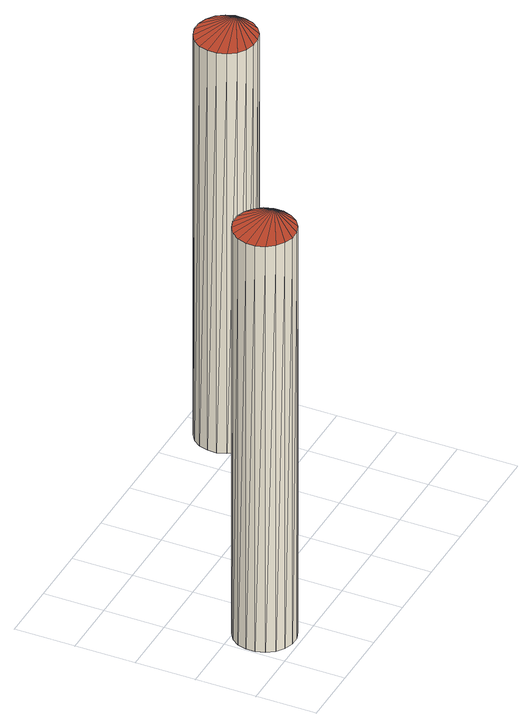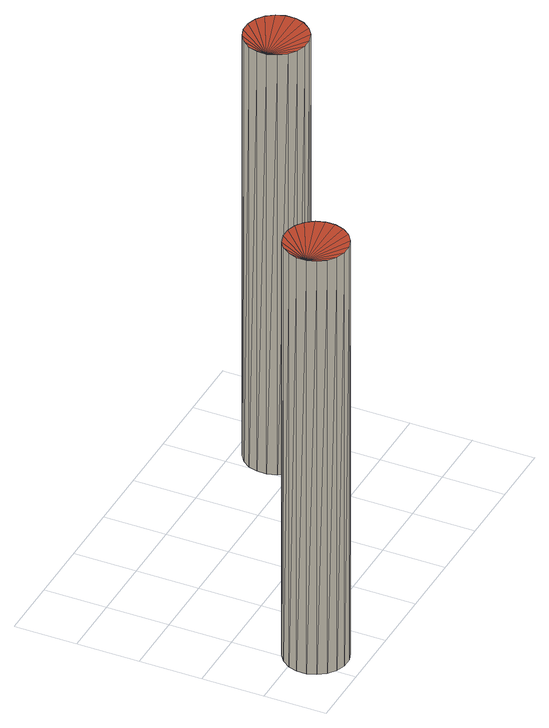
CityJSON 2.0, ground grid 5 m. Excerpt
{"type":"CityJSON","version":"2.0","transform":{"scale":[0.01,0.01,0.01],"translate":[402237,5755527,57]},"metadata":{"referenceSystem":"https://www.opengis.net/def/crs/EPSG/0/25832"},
"CityObjects":{
"building1":{"type":"Building","attributes":{"Geometrietyp2DReferenz":"1000","Gemeindeschluessel":"05515000","function":"51002_1251","roofType":"9999","measuredHeight":37.44},"geometry":[{"type":"Solid","lod":"2","boundaries":[[[[0,1,2]],[[1,3,2]],[[4,5,0]],[[5,1,0]],[[6,7,4]],[[7,5,4]],[[8,9,6]],[[9,7,6]],[[10,11,8]],[[11,9,8]],[[12,13,10]],[[13,11,10]],[[14,15,12]],[[15,13,12]],[[16,17,14]],[[17,15,14]],[[18,19,16]],[[19,17,16]],[[20,21,18]],[[21,19,18]],[[22,23,20]],[[23,21,20]],[[24,25,22]],[[25,23,22]],[[26,27,24]],[[27,25,24]],[[28,29,26]],[[29,27,26]],[[30,31,28]],[[31,29,28]],[[32,33,30]],[[33,31,30]],[[34,35,32]],[[35,33,32]],[[36,37,34]],[[37,35,34]],[[38,39,36]],[[39,37,36]],[[2,3,38]],[[3,39,38]],[[3,1,39]],[[1,5,39]],[[5,7,39]],[[7,9,39]],[[9,11,39]],[[11,13,39]],[[13,15,39]],[[15,17,39]],[[17,19,39]],[[19,21,39]],[[21,23,39]],[[23,25,39]],[[25,27,39]],[[27,29,39]],[[29,31,39]],[[31,33,39]],[[33,35,39]],[[35,37,39]],[[0,2,4]],[[2,38,4]],[[38,36,4]],[[36,34,4]],[[34,32,4]],[[32,30,4]],[[30,28,4]],[[28,26,4]],[[26,24,4]],[[24,22,4]],[[22,20,4]],[[20,18,4]],[[18,16,4]],[[16,14,4]],[[14,12,4]],[[12,10,4]],[[10,8,4]],[[8,6,4]]]],"semantics":{"surfaces":[{"type":"WallSurface"},{"type":"GroundSurface"},{"type":"RoofSurface"}],"values":[[0,0,0,0,0,0,0,0,0,0,0,0,0,0,0,0,0,0,0,0,0,0,0,0,0,0,0,0,0,0,0,0,0,0,0,0,0,0,0,0,1,1,1,1,1,1,1,1,1,1,1,1,1,1,1,1,1,1,2,2,2,2,2,2,2,2,2,2,2,2,2,2,2,2,2,2]]}}]},
"building2":{"type":"Building","attributes":{"Geometrietyp2DReferenz":"1000","Gemeindeschluessel":"05515000","function":"51002_1251","roofType":"9999","measuredHeight":36.87},"geometry":[{"type":"Solid","lod":"2","boundaries":[[[[40,41,42]],[[41,43,42]],[[44,45,40]],[[45,41,40]],[[46,47,44]],[[47,45,44]],[[48,49,46]],[[49,47,46]],[[50,51,48]],[[51,49,48]],[[52,53,50]],[[53,51,50]],[[54,55,52]],[[55,53,52]],[[56,57,54]],[[57,55,54]],[[58,59,56]],[[59,57,56]],[[60,61,58]],[[61,59,58]],[[62,63,60]],[[63,61,60]],[[64,65,62]],[[65,63,62]],[[66,67,64]],[[67,65,64]],[[68,69,66]],[[69,67,66]],[[70,71,68]],[[71,69,68]],[[72,73,70]],[[73,71,70]],[[74,75,72]],[[75,73,72]],[[76,77,74]],[[77,75,74]],[[78,79,76]],[[79,77,76]],[[42,43,78]],[[43,79,78]],[[43,41,79]],[[41,45,79]],[[45,47,79]],[[47,49,79]],[[49,51,79]],[[51,53,79]],[[53,55,79]],[[55,57,79]],[[57,59,79]],[[59,61,79]],[[61,63,79]],[[63,65,79]],[[65,67,79]],[[67,69,79]],[[69,71,79]],[[71,73,79]],[[73,75,79]],[[75,77,79]],[[40,42,44]],[[42,78,44]],[[78,76,44]],[[76,74,44]],[[74,72,44]],[[72,70,44]],[[70,68,44]],[[68,66,44]],[[66,64,44]],[[64,62,44]],[[62,60,44]],[[60,58,44]],[[58,56,44]],[[56,54,44]],[[54,52,44]],[[52,50,44]],[[50,48,44]],[[48,46,44]]]],"semantics":{"surfaces":[{"type":"WallSurface"},{"type":"GroundSurface"},{"type":"RoofSurface"}],"values":[[0,0,0,0,0,0,0,0,0,0,0,0,0,0,0,0,0,0,0,0,0,0,0,0,0,0,0,0,0,0,0,0,0,0,0,0,0,0,0,0,1,1,1,1,1,1,1,1,1,1,1,1,1,1,1,1,1,1,2,2,2,2,2,2,2,2,2,2,2,2,2,2,2,2,2,2]]}}]}
},
"vertices":[
[487,407,3752],[487,407,8],[441,470,3752],[441,470,8],[511,332,3752],[511,332,8],[511,254,3752],[511,254,8],[487,179,3752],[487,179,8],[441,116,3752],[441,116,8],[378,70,3752],[378,70,8],[304,46,3752],[304,46,8],[226,46,3752],[226,46,8],[151,70,3752],[151,70,8],[88,116,3752],[88,116,8],[42,179,3752],[42,179,8],[18,254,3752],[18,254,8],[18,332,3752],[18,332,8],[42,407,3752],[42,407,8],[88,470,3752],[88,470,8],[151,516,3752],[151,516,8],[226,540,3752],[226,540,8],[304,540,3752],[304,540,8],[378,516,3752],[378,516,8],
[2627,1746,3721],[2627,1746,34],[2581,1809,3721],[2581,1809,34],[2651,1671,3721],[2651,1671,34],[2651,1593,3721],[2651,1593,34],[2627,1519,3721],[2627,1519,34],[2581,1456,3721],[2581,1456,34],[2517,1410,3721],[2517,1410,34],[2443,1386,3721],[2443,1386,34],[2365,1386,3721],[2365,1386,34],[2290,1410,3721],[2290,1410,34],[2227,1456,3721],[2227,1456,34],[2181,1519,3721],[2181,1519,34],[2157,1593,3721],[2157,1593,34],[2157,1671,3721],[2157,1671,34],[2181,1746,3721],[2181,1746,34],[2227,1809,3721],[2227,1809,34],[2290,1855,3721],[2290,1855,34],[2365,1879,3721],[2365,1879,34],[2443,1879,3721],[2443,1879,34],[2517,1855,3721],[2517,1855,34]
]}
